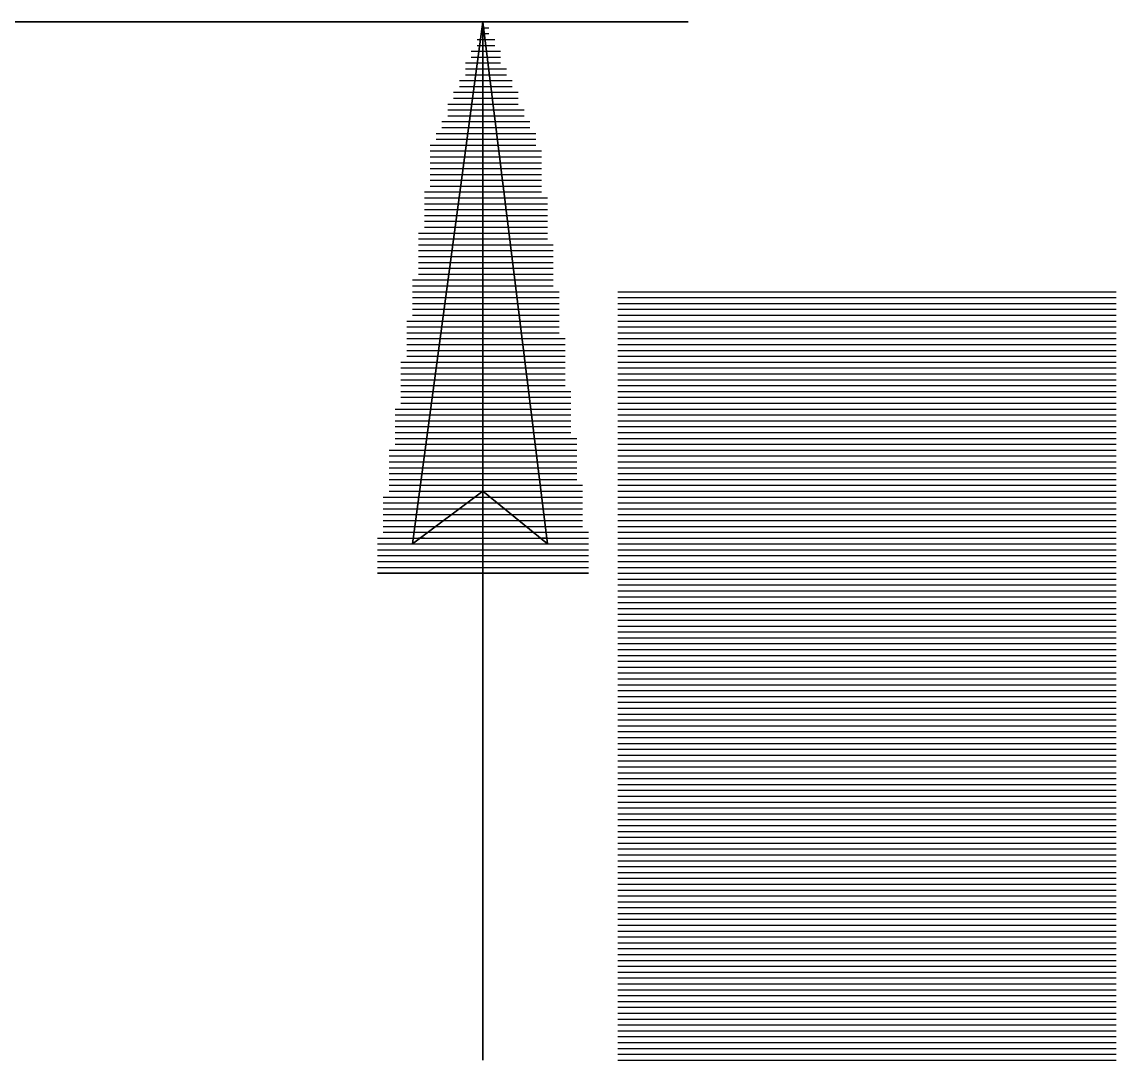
# Model space of a CAD drawing. Extents: x 1 to 210, y 1 to 298.
# Drawn here: x 169.7 to 185.5, y 217.51 to 232.49 of the extents above; entities that cross this region are included whole.
import ezdxf

# ---------------------------------------------------------------- set-up
doc = ezdxf.new("R2010")
doc.units = 0

msp = doc.modelspace()

# ---------------------------------------------------------------- linework, layer by layer
at = {"layer": 'P00145'}
msp.add_lwpolyline([(167.30133, 232.494659), (179.323992, 232.494659), (167.30133, 232.494659)], dxfattribs=at)
at = {"layer": 'P02281'}
msp.add_lwpolyline([(178.308001, 228.599995), (185.504655, 228.599995)], dxfattribs=at)
at = {"layer": 'P02282'}
msp.add_lwpolyline([(178.308001, 228.515326), (185.504655, 228.515326)], dxfattribs=at)
at = {"layer": 'P02283'}
msp.add_lwpolyline([(178.308001, 228.430663), (185.504655, 228.430663)], dxfattribs=at)
at = {"layer": 'P02284'}
msp.add_lwpolyline([(178.308001, 228.345994), (185.504655, 228.345994)], dxfattribs=at)
at = {"layer": 'P02285'}
msp.add_lwpolyline([(178.308001, 228.261326), (185.504655, 228.261326)], dxfattribs=at)
at = {"layer": 'P02286'}
msp.add_lwpolyline([(178.308001, 228.176662), (185.504655, 228.176662)], dxfattribs=at)
at = {"layer": 'P02287'}
msp.add_lwpolyline([(178.308001, 228.091994), (185.504655, 228.091994)], dxfattribs=at)
at = {"layer": 'P02288'}
msp.add_lwpolyline([(178.308001, 228.007325), (185.504655, 228.007325)], dxfattribs=at)
at = {"layer": 'P02289'}
msp.add_lwpolyline([(178.308001, 227.922662), (185.504655, 227.922662)], dxfattribs=at)
at = {"layer": 'P02290'}
msp.add_lwpolyline([(178.308001, 227.837993), (185.504655, 227.837993)], dxfattribs=at)
at = {"layer": 'P02291'}
msp.add_lwpolyline([(178.308001, 227.753325), (185.504655, 227.753325)], dxfattribs=at)
at = {"layer": 'P02292'}
msp.add_lwpolyline([(178.308001, 227.668661), (185.504655, 227.668661)], dxfattribs=at)
at = {"layer": 'P02293'}
msp.add_lwpolyline([(178.308001, 227.583993), (185.504655, 227.583993)], dxfattribs=at)
at = {"layer": 'P02294'}
msp.add_lwpolyline([(178.308001, 227.49933), (185.504655, 227.49933)], dxfattribs=at)
at = {"layer": 'P02295'}
msp.add_lwpolyline([(178.308001, 227.414661), (185.504655, 227.414661)], dxfattribs=at)
at = {"layer": 'P02296'}
msp.add_lwpolyline([(178.308001, 227.329992), (185.504655, 227.329992)], dxfattribs=at)
at = {"layer": 'P02297'}
msp.add_lwpolyline([(178.308001, 227.245329), (185.504655, 227.245329)], dxfattribs=at)
at = {"layer": 'P02298'}
msp.add_lwpolyline([(178.308001, 227.160661), (185.504655, 227.160661)], dxfattribs=at)
at = {"layer": 'P02299'}
msp.add_lwpolyline([(178.308001, 227.075992), (185.504655, 227.075992)], dxfattribs=at)
at = {"layer": 'P02300'}
msp.add_lwpolyline([(178.308001, 226.991329), (185.504655, 226.991329)], dxfattribs=at)
at = {"layer": 'P02301'}
msp.add_lwpolyline([(178.308001, 226.90666), (185.504655, 226.90666)], dxfattribs=at)
at = {"layer": 'P02302'}
msp.add_lwpolyline([(178.308001, 226.821992), (185.504655, 226.821992)], dxfattribs=at)
at = {"layer": 'P02303'}
msp.add_lwpolyline([(178.308001, 226.737328), (185.504655, 226.737328)], dxfattribs=at)
at = {"layer": 'P02304'}
msp.add_lwpolyline([(178.308001, 226.65266), (185.504655, 226.65266)], dxfattribs=at)
at = {"layer": 'P02305'}
msp.add_lwpolyline([(178.308001, 226.567991), (185.504655, 226.567991)], dxfattribs=at)
at = {"layer": 'P02306'}
msp.add_lwpolyline([(178.308001, 226.483328), (185.504655, 226.483328)], dxfattribs=at)
at = {"layer": 'P02307'}
msp.add_lwpolyline([(178.308001, 226.398659), (185.504655, 226.398659)], dxfattribs=at)
at = {"layer": 'P02308'}
msp.add_lwpolyline([(178.308001, 226.313996), (185.504655, 226.313996)], dxfattribs=at)
at = {"layer": 'P02309'}
msp.add_lwpolyline([(178.308001, 226.229328), (185.504655, 226.229328)], dxfattribs=at)
at = {"layer": 'P02310'}
msp.add_lwpolyline([(178.308001, 226.144659), (185.504655, 226.144659)], dxfattribs=at)
at = {"layer": 'P02311'}
msp.add_lwpolyline([(178.308001, 226.059996), (185.504655, 226.059996)], dxfattribs=at)
at = {"layer": 'P02312'}
msp.add_lwpolyline([(178.308001, 225.975327), (185.504655, 225.975327)], dxfattribs=at)
at = {"layer": 'P02313'}
msp.add_lwpolyline([(178.308001, 225.890658), (185.504655, 225.890658)], dxfattribs=at)
at = {"layer": 'P02314'}
msp.add_lwpolyline([(178.308001, 225.805995), (185.504655, 225.805995)], dxfattribs=at)
at = {"layer": 'P02315'}
msp.add_lwpolyline([(178.308001, 225.721327), (185.504655, 225.721327)], dxfattribs=at)
at = {"layer": 'P02316'}
msp.add_lwpolyline([(178.308001, 225.636658), (185.504655, 225.636658)], dxfattribs=at)
at = {"layer": 'P02317'}
msp.add_lwpolyline([(178.308001, 225.551995), (185.504655, 225.551995)], dxfattribs=at)
at = {"layer": 'P02318'}
msp.add_lwpolyline([(178.308001, 225.467326), (185.504655, 225.467326)], dxfattribs=at)
at = {"layer": 'P02319'}
msp.add_lwpolyline([(178.308001, 225.382663), (185.504655, 225.382663)], dxfattribs=at)
at = {"layer": 'P02320'}
msp.add_lwpolyline([(178.308001, 225.297994), (185.504655, 225.297994)], dxfattribs=at)
at = {"layer": 'P02321'}
msp.add_lwpolyline([(178.308001, 225.213326), (185.504655, 225.213326)], dxfattribs=at)
at = {"layer": 'P02322'}
msp.add_lwpolyline([(178.308001, 225.128663), (185.504655, 225.128663)], dxfattribs=at)
at = {"layer": 'P02323'}
msp.add_lwpolyline([(178.308001, 225.043994), (185.504655, 225.043994)], dxfattribs=at)
at = {"layer": 'P02324'}
msp.add_lwpolyline([(178.308001, 224.959325), (185.504655, 224.959325)], dxfattribs=at)
at = {"layer": 'P02325'}
msp.add_lwpolyline([(178.308001, 224.874662), (185.504655, 224.874662)], dxfattribs=at)
at = {"layer": 'P02326'}
msp.add_lwpolyline([(178.308001, 224.789994), (185.504655, 224.789994)], dxfattribs=at)
at = {"layer": 'P02327'}
msp.add_lwpolyline([(178.308001, 224.705325), (185.504655, 224.705325)], dxfattribs=at)
at = {"layer": 'P02328'}
msp.add_lwpolyline([(178.308001, 224.620662), (185.504655, 224.620662)], dxfattribs=at)
at = {"layer": 'P02329'}
msp.add_lwpolyline([(178.308001, 224.535993), (185.504655, 224.535993)], dxfattribs=at)
at = {"layer": 'P02330'}
msp.add_lwpolyline([(178.308001, 224.45133), (185.504655, 224.45133)], dxfattribs=at)
at = {"layer": 'P02331'}
msp.add_lwpolyline([(178.308001, 224.366661), (185.504655, 224.366661)], dxfattribs=at)
at = {"layer": 'P02332'}
msp.add_lwpolyline([(178.308001, 224.281993), (185.504655, 224.281993)], dxfattribs=at)
at = {"layer": 'P02333'}
msp.add_lwpolyline([(178.308001, 224.197329), (185.504655, 224.197329)], dxfattribs=at)
at = {"layer": 'P02334'}
msp.add_lwpolyline([(178.308001, 224.112661), (185.504655, 224.112661)], dxfattribs=at)
at = {"layer": 'P02335'}
msp.add_lwpolyline([(178.308001, 224.027992), (185.504655, 224.027992)], dxfattribs=at)
at = {"layer": 'P02336'}
msp.add_lwpolyline([(178.308001, 223.943329), (185.504655, 223.943329)], dxfattribs=at)
at = {"layer": 'P02337'}
msp.add_lwpolyline([(178.308001, 223.85866), (185.504655, 223.85866)], dxfattribs=at)
at = {"layer": 'P02338'}
msp.add_lwpolyline([(178.308001, 223.773992), (185.504655, 223.773992)], dxfattribs=at)
at = {"layer": 'P02339'}
msp.add_lwpolyline([(178.308001, 223.689329), (185.504655, 223.689329)], dxfattribs=at)
at = {"layer": 'P02340'}
msp.add_lwpolyline([(178.308001, 223.60466), (185.504655, 223.60466)], dxfattribs=at)
at = {"layer": 'P02341'}
msp.add_lwpolyline([(178.308001, 223.519991), (185.504655, 223.519991)], dxfattribs=at)
at = {"layer": 'P02342'}
msp.add_lwpolyline([(178.308001, 223.435328), (185.504655, 223.435328)], dxfattribs=at)
at = {"layer": 'P02343'}
msp.add_lwpolyline([(178.308001, 223.35066), (185.504655, 223.35066)], dxfattribs=at)
at = {"layer": 'P02344'}
msp.add_lwpolyline([(178.308001, 223.265996), (185.504655, 223.265996)], dxfattribs=at)
at = {"layer": 'P02345'}
msp.add_lwpolyline([(178.308001, 223.181328), (185.504655, 223.181328)], dxfattribs=at)
at = {"layer": 'P02346'}
msp.add_lwpolyline([(178.308001, 223.096659), (185.504655, 223.096659)], dxfattribs=at)
at = {"layer": 'P02347'}
msp.add_lwpolyline([(178.308001, 223.011996), (185.504655, 223.011996)], dxfattribs=at)
at = {"layer": 'P02348'}
msp.add_lwpolyline([(178.308001, 222.927327), (185.504655, 222.927327)], dxfattribs=at)
at = {"layer": 'P02349'}
msp.add_lwpolyline([(178.308001, 222.842659), (185.504655, 222.842659)], dxfattribs=at)
at = {"layer": 'P02350'}
msp.add_lwpolyline([(178.308001, 222.757995), (185.504655, 222.757995)], dxfattribs=at)
at = {"layer": 'P02351'}
msp.add_lwpolyline([(178.308001, 222.673327), (185.504655, 222.673327)], dxfattribs=at)
at = {"layer": 'P02352'}
msp.add_lwpolyline([(178.308001, 222.588658), (185.504655, 222.588658)], dxfattribs=at)
at = {"layer": 'P02353'}
msp.add_lwpolyline([(178.308001, 222.503995), (185.504655, 222.503995)], dxfattribs=at)
at = {"layer": 'P02354'}
msp.add_lwpolyline([(178.308001, 222.419326), (185.504655, 222.419326)], dxfattribs=at)
at = {"layer": 'P02355'}
msp.add_lwpolyline([(178.308001, 222.334663), (185.504655, 222.334663)], dxfattribs=at)
at = {"layer": 'P02356'}
msp.add_lwpolyline([(178.308001, 222.249995), (185.504655, 222.249995)], dxfattribs=at)
at = {"layer": 'P02357'}
msp.add_lwpolyline([(178.308001, 222.165326), (185.504655, 222.165326)], dxfattribs=at)
at = {"layer": 'P02358'}
msp.add_lwpolyline([(178.308001, 222.080663), (185.504655, 222.080663)], dxfattribs=at)
at = {"layer": 'P02359'}
msp.add_lwpolyline([(178.308001, 221.995994), (185.504655, 221.995994)], dxfattribs=at)
at = {"layer": 'P02360'}
msp.add_lwpolyline([(178.308001, 221.911326), (185.504655, 221.911326)], dxfattribs=at)
at = {"layer": 'P02361'}
msp.add_lwpolyline([(178.308001, 221.826662), (185.504655, 221.826662)], dxfattribs=at)
at = {"layer": 'P02362'}
msp.add_lwpolyline([(178.308001, 221.741994), (185.504655, 221.741994)], dxfattribs=at)
at = {"layer": 'P02363'}
msp.add_lwpolyline([(178.308001, 221.657325), (185.504655, 221.657325)], dxfattribs=at)
at = {"layer": 'P02364'}
msp.add_lwpolyline([(178.308001, 221.572662), (185.504655, 221.572662)], dxfattribs=at)
at = {"layer": 'P02365'}
msp.add_lwpolyline([(178.308001, 221.487993), (185.504655, 221.487993)], dxfattribs=at)
at = {"layer": 'P02366'}
msp.add_lwpolyline([(178.308001, 221.403325), (185.504655, 221.403325)], dxfattribs=at)
at = {"layer": 'P02367'}
msp.add_lwpolyline([(178.308001, 221.318661), (185.504655, 221.318661)], dxfattribs=at)
at = {"layer": 'P02368'}
msp.add_lwpolyline([(178.308001, 221.233993), (185.504655, 221.233993)], dxfattribs=at)
at = {"layer": 'P02369'}
msp.add_lwpolyline([(178.308001, 221.14933), (185.504655, 221.14933)], dxfattribs=at)
at = {"layer": 'P02370'}
msp.add_lwpolyline([(178.308001, 221.064661), (185.504655, 221.064661)], dxfattribs=at)
at = {"layer": 'P02371'}
msp.add_lwpolyline([(178.308001, 220.979992), (185.504655, 220.979992)], dxfattribs=at)
at = {"layer": 'P02372'}
msp.add_lwpolyline([(178.308001, 220.895329), (185.504655, 220.895329)], dxfattribs=at)
at = {"layer": 'P02373'}
msp.add_lwpolyline([(178.308001, 220.810661), (185.504655, 220.810661)], dxfattribs=at)
at = {"layer": 'P02374'}
msp.add_lwpolyline([(178.308001, 220.725992), (185.504655, 220.725992)], dxfattribs=at)
at = {"layer": 'P02375'}
msp.add_lwpolyline([(178.308001, 220.641329), (185.504655, 220.641329)], dxfattribs=at)
at = {"layer": 'P02376'}
msp.add_lwpolyline([(178.308001, 220.55666), (185.504655, 220.55666)], dxfattribs=at)
at = {"layer": 'P02377'}
msp.add_lwpolyline([(178.308001, 220.471992), (185.504655, 220.471992)], dxfattribs=at)
at = {"layer": 'P02378'}
msp.add_lwpolyline([(178.308001, 220.387328), (185.504655, 220.387328)], dxfattribs=at)
at = {"layer": 'P02379'}
msp.add_lwpolyline([(178.308001, 220.30266), (185.504655, 220.30266)], dxfattribs=at)
at = {"layer": 'P02380'}
msp.add_lwpolyline([(178.308001, 220.217997), (185.504655, 220.217997)], dxfattribs=at)
at = {"layer": 'P02381'}
msp.add_lwpolyline([(178.308001, 220.133328), (185.504655, 220.133328)], dxfattribs=at)
at = {"layer": 'P02382'}
msp.add_lwpolyline([(178.308001, 220.048659), (185.504655, 220.048659)], dxfattribs=at)
at = {"layer": 'P02383'}
msp.add_lwpolyline([(178.308001, 219.963996), (185.504655, 219.963996)], dxfattribs=at)
at = {"layer": 'P02384'}
msp.add_lwpolyline([(178.308001, 219.879328), (185.504655, 219.879328)], dxfattribs=at)
at = {"layer": 'P02385'}
msp.add_lwpolyline([(178.308001, 219.794659), (185.504655, 219.794659)], dxfattribs=at)
at = {"layer": 'P02386'}
msp.add_lwpolyline([(178.308001, 219.709996), (185.504655, 219.709996)], dxfattribs=at)
at = {"layer": 'P02387'}
msp.add_lwpolyline([(178.308001, 219.625327), (185.504655, 219.625327)], dxfattribs=at)
at = {"layer": 'P02388'}
msp.add_lwpolyline([(178.308001, 219.540658), (185.504655, 219.540658)], dxfattribs=at)
at = {"layer": 'P02389'}
msp.add_lwpolyline([(178.308001, 219.455995), (185.504655, 219.455995)], dxfattribs=at)
at = {"layer": 'P02390'}
msp.add_lwpolyline([(178.308001, 219.371327), (185.504655, 219.371327)], dxfattribs=at)
at = {"layer": 'P02391'}
msp.add_lwpolyline([(178.308001, 219.286658), (185.504655, 219.286658)], dxfattribs=at)
at = {"layer": 'P02392'}
msp.add_lwpolyline([(178.308001, 219.201995), (185.504655, 219.201995)], dxfattribs=at)
at = {"layer": 'P02393'}
msp.add_lwpolyline([(178.308001, 219.117326), (185.504655, 219.117326)], dxfattribs=at)
at = {"layer": 'P02394'}
msp.add_lwpolyline([(178.308001, 219.032663), (185.504655, 219.032663)], dxfattribs=at)
at = {"layer": 'P02395'}
msp.add_lwpolyline([(178.308001, 218.947994), (185.504655, 218.947994)], dxfattribs=at)
at = {"layer": 'P02396'}
msp.add_lwpolyline([(178.308001, 218.863326), (185.504655, 218.863326)], dxfattribs=at)
at = {"layer": 'P02397'}
msp.add_lwpolyline([(178.308001, 218.778663), (185.504655, 218.778663)], dxfattribs=at)
at = {"layer": 'P02398'}
msp.add_lwpolyline([(178.308001, 218.693994), (185.504655, 218.693994)], dxfattribs=at)
at = {"layer": 'P02399'}
msp.add_lwpolyline([(178.308001, 218.609325), (185.504655, 218.609325)], dxfattribs=at)
at = {"layer": 'P02400'}
msp.add_lwpolyline([(178.308001, 218.524662), (185.504655, 218.524662)], dxfattribs=at)
at = {"layer": 'P02401'}
msp.add_lwpolyline([(178.308001, 218.439994), (185.504655, 218.439994)], dxfattribs=at)
at = {"layer": 'P02402'}
msp.add_lwpolyline([(178.308001, 218.355325), (185.504655, 218.355325)], dxfattribs=at)
at = {"layer": 'P02403'}
msp.add_lwpolyline([(178.308001, 218.270662), (185.504655, 218.270662)], dxfattribs=at)
at = {"layer": 'P02404'}
msp.add_lwpolyline([(178.308001, 218.185993), (185.504655, 218.185993)], dxfattribs=at)
at = {"layer": 'P02405'}
msp.add_lwpolyline([(178.308001, 218.10133), (185.504655, 218.10133)], dxfattribs=at)
at = {"layer": 'P02406'}
msp.add_lwpolyline([(178.308001, 218.016661), (185.504655, 218.016661)], dxfattribs=at)
at = {"layer": 'P02407'}
msp.add_lwpolyline([(178.308001, 217.931993), (185.504655, 217.931993)], dxfattribs=at)
at = {"layer": 'P02408'}
msp.add_lwpolyline([(178.308001, 217.847329), (185.504655, 217.847329)], dxfattribs=at)
at = {"layer": 'P02409'}
msp.add_lwpolyline([(178.308001, 217.762661), (185.504655, 217.762661)], dxfattribs=at)
at = {"layer": 'P02410'}
msp.add_lwpolyline([(178.308001, 217.677992), (185.504655, 217.677992)], dxfattribs=at)
at = {"layer": 'P02411'}
msp.add_lwpolyline([(178.308001, 217.593329), (185.504655, 217.593329)], dxfattribs=at)
at = {"layer": 'P02412'}
msp.add_lwpolyline([(178.308001, 217.50866), (185.504655, 217.50866)], dxfattribs=at)
at = {"layer": 'P02723'}
msp.add_lwpolyline([(176.360661, 232.409996), (176.445335, 232.409996)], dxfattribs=at)
at = {"layer": 'P02724'}
msp.add_lwpolyline([(176.360661, 232.325327), (176.445335, 232.325327)], dxfattribs=at)
at = {"layer": 'P02725'}
msp.add_lwpolyline([(176.275997, 232.240658), (176.529998, 232.240658)], dxfattribs=at)
at = {"layer": 'P02726'}
msp.add_lwpolyline([(176.275997, 232.155995), (176.529998, 232.155995)], dxfattribs=at)
at = {"layer": 'P02727'}
msp.add_lwpolyline([(176.191334, 232.071327), (176.614661, 232.071327)], dxfattribs=at)
at = {"layer": 'P02728'}
msp.add_lwpolyline([(176.191334, 231.986658), (176.614661, 231.986658)], dxfattribs=at)
at = {"layer": 'P02729'}
msp.add_lwpolyline([(176.10666, 231.901995), (176.614661, 231.901995)], dxfattribs=at)
at = {"layer": 'P02730'}
msp.add_lwpolyline([(176.10666, 231.817326), (176.699324, 231.817326)], dxfattribs=at)
at = {"layer": 'P02731'}
msp.add_lwpolyline([(176.10666, 231.732663), (176.699324, 231.732663)], dxfattribs=at)
at = {"layer": 'P02732'}
msp.add_lwpolyline([(176.021997, 231.647994), (176.783998, 231.647994)], dxfattribs=at)
at = {"layer": 'P02733'}
msp.add_lwpolyline([(176.021997, 231.563326), (176.783998, 231.563326)], dxfattribs=at)
at = {"layer": 'P02734'}
msp.add_lwpolyline([(175.937334, 231.478663), (176.868661, 231.478663)], dxfattribs=at)
at = {"layer": 'P02735'}
msp.add_lwpolyline([(175.937334, 231.393994), (176.868661, 231.393994)], dxfattribs=at)
at = {"layer": 'P02736'}
msp.add_lwpolyline([(175.85266, 231.309325), (176.868661, 231.309325)], dxfattribs=at)
at = {"layer": 'P02737'}
msp.add_lwpolyline([(175.85266, 231.224662), (176.953325, 231.224662)], dxfattribs=at)
at = {"layer": 'P02738'}
msp.add_lwpolyline([(175.85266, 231.139994), (176.953325, 231.139994)], dxfattribs=at)
at = {"layer": 'P02739'}
msp.add_lwpolyline([(175.767997, 231.055325), (177.037999, 231.055325)], dxfattribs=at)
at = {"layer": 'P02740'}
msp.add_lwpolyline([(175.767997, 230.970662), (177.037999, 230.970662)], dxfattribs=at)
at = {"layer": 'P02741'}
msp.add_lwpolyline([(175.683333, 230.885993), (177.122662, 230.885993)], dxfattribs=at)
at = {"layer": 'P02742'}
msp.add_lwpolyline([(175.683333, 230.801325), (177.122662, 230.801325)], dxfattribs=at)
at = {"layer": 'P02743'}
msp.add_lwpolyline([(175.598659, 230.716661), (177.122662, 230.716661)], dxfattribs=at)
at = {"layer": 'P02744'}
msp.add_lwpolyline([(175.598659, 230.631993), (177.207325, 230.631993)], dxfattribs=at)
at = {"layer": 'P02745'}
msp.add_lwpolyline([(175.598659, 230.547329), (177.207325, 230.547329)], dxfattribs=at)
at = {"layer": 'P02746'}
msp.add_lwpolyline([(175.598659, 230.462661), (177.207325, 230.462661)], dxfattribs=at)
at = {"layer": 'P02747'}
msp.add_lwpolyline([(175.598659, 230.377992), (177.207325, 230.377992)], dxfattribs=at)
at = {"layer": 'P02748'}
msp.add_lwpolyline([(175.598659, 230.293329), (177.207325, 230.293329)], dxfattribs=at)
at = {"layer": 'P02749'}
msp.add_lwpolyline([(175.598659, 230.20866), (177.207325, 230.20866)], dxfattribs=at)
at = {"layer": 'P02750'}
msp.add_lwpolyline([(175.598659, 230.123992), (177.207325, 230.123992)], dxfattribs=at)
at = {"layer": 'P02751'}
msp.add_lwpolyline([(175.513996, 230.039329), (177.207325, 230.039329)], dxfattribs=at)
at = {"layer": 'P02752'}
msp.add_lwpolyline([(175.513996, 229.95466), (177.291999, 229.95466)], dxfattribs=at)
at = {"layer": 'P02753'}
msp.add_lwpolyline([(175.513996, 229.869991), (177.291999, 229.869991)], dxfattribs=at)
at = {"layer": 'P02754'}
msp.add_lwpolyline([(175.513996, 229.785328), (177.291999, 229.785328)], dxfattribs=at)
at = {"layer": 'P02755'}
msp.add_lwpolyline([(175.513996, 229.70066), (177.291999, 229.70066)], dxfattribs=at)
at = {"layer": 'P02756'}
msp.add_lwpolyline([(175.513996, 229.615996), (177.291999, 229.615996)], dxfattribs=at)
at = {"layer": 'P02757'}
msp.add_lwpolyline([(175.513996, 229.531328), (177.291999, 229.531328)], dxfattribs=at)
at = {"layer": 'P02758'}
msp.add_lwpolyline([(175.429333, 229.446659), (177.291999, 229.446659)], dxfattribs=at)
at = {"layer": 'P02759'}
msp.add_lwpolyline([(175.429333, 229.361996), (177.291999, 229.361996)], dxfattribs=at)
at = {"layer": 'P02760'}
msp.add_lwpolyline([(175.429333, 229.277327), (177.376662, 229.277327)], dxfattribs=at)
at = {"layer": 'P02761'}
msp.add_lwpolyline([(175.429333, 229.192659), (177.376662, 229.192659)], dxfattribs=at)
at = {"layer": 'P02762'}
msp.add_lwpolyline([(175.429333, 229.107995), (177.376662, 229.107995)], dxfattribs=at)
at = {"layer": 'P02763'}
msp.add_lwpolyline([(175.429333, 229.023327), (177.376662, 229.023327)], dxfattribs=at)
at = {"layer": 'P02764'}
msp.add_lwpolyline([(175.429333, 228.938658), (177.376662, 228.938658)], dxfattribs=at)
at = {"layer": 'P02765'}
msp.add_lwpolyline([(175.429333, 228.853995), (177.376662, 228.853995)], dxfattribs=at)
at = {"layer": 'P02766'}
msp.add_lwpolyline([(175.344659, 228.769326), (177.376662, 228.769326)], dxfattribs=at)
at = {"layer": 'P02767'}
msp.add_lwpolyline([(175.344659, 228.684658), (177.376662, 228.684658)], dxfattribs=at)
at = {"layer": 'P02768'}
msp.add_lwpolyline([(175.344659, 228.599995), (177.461326, 228.599995)], dxfattribs=at)
at = {"layer": 'P02769'}
msp.add_lwpolyline([(175.344659, 228.515326), (177.461326, 228.515326)], dxfattribs=at)
at = {"layer": 'P02770'}
msp.add_lwpolyline([(175.344659, 228.430663), (177.461326, 228.430663)], dxfattribs=at)
at = {"layer": 'P02771'}
msp.add_lwpolyline([(175.344659, 228.345994), (177.461326, 228.345994)], dxfattribs=at)
at = {"layer": 'P02772'}
msp.add_lwpolyline([(175.344659, 228.261326), (177.461326, 228.261326)], dxfattribs=at)
at = {"layer": 'P02773'}
msp.add_lwpolyline([(175.259996, 228.176662), (177.461326, 228.176662)], dxfattribs=at)
at = {"layer": 'P02774'}
msp.add_lwpolyline([(175.259996, 228.091994), (177.461326, 228.091994)], dxfattribs=at)
at = {"layer": 'P02775'}
msp.add_lwpolyline([(175.259996, 228.007325), (177.461326, 228.007325)], dxfattribs=at)
at = {"layer": 'P02776'}
msp.add_lwpolyline([(175.259996, 227.922662), (177.546, 227.922662)], dxfattribs=at)
at = {"layer": 'P02777'}
msp.add_lwpolyline([(175.259996, 227.837993), (177.546, 227.837993)], dxfattribs=at)
at = {"layer": 'P02778'}
msp.add_lwpolyline([(175.259996, 227.753325), (177.546, 227.753325)], dxfattribs=at)
at = {"layer": 'P02779'}
msp.add_lwpolyline([(175.259996, 227.668661), (177.546, 227.668661)], dxfattribs=at)
at = {"layer": 'P02780'}
msp.add_lwpolyline([(175.175332, 227.583993), (177.546, 227.583993)], dxfattribs=at)
at = {"layer": 'P02781'}
msp.add_lwpolyline([(175.175332, 227.49933), (177.546, 227.49933)], dxfattribs=at)
at = {"layer": 'P02782'}
msp.add_lwpolyline([(175.175332, 227.414661), (177.546, 227.414661)], dxfattribs=at)
at = {"layer": 'P02783'}
msp.add_lwpolyline([(175.175332, 227.329992), (177.546, 227.329992)], dxfattribs=at)
at = {"layer": 'P02784'}
msp.add_lwpolyline([(175.175332, 227.245329), (177.546, 227.245329)], dxfattribs=at)
at = {"layer": 'P02785'}
msp.add_lwpolyline([(175.175332, 227.160661), (177.630663, 227.160661)], dxfattribs=at)
at = {"layer": 'P02786'}
msp.add_lwpolyline([(175.175332, 227.075992), (177.630663, 227.075992)], dxfattribs=at)
at = {"layer": 'P02787'}
msp.add_lwpolyline([(175.175332, 226.991329), (177.630663, 226.991329)], dxfattribs=at)
at = {"layer": 'P02788'}
msp.add_lwpolyline([(175.090658, 226.90666), (177.630663, 226.90666)], dxfattribs=at)
at = {"layer": 'P02789'}
msp.add_lwpolyline([(175.090658, 226.821992), (177.630663, 226.821992)], dxfattribs=at)
at = {"layer": 'P02790'}
msp.add_lwpolyline([(175.090658, 226.737328), (177.630663, 226.737328)], dxfattribs=at)
at = {"layer": 'P02791'}
msp.add_lwpolyline([(175.090658, 226.65266), (177.630663, 226.65266)], dxfattribs=at)
at = {"layer": 'P02792'}
msp.add_lwpolyline([(175.090658, 226.567991), (177.630663, 226.567991)], dxfattribs=at)
at = {"layer": 'P02793'}
msp.add_lwpolyline([(175.090658, 226.483328), (177.715326, 226.483328)], dxfattribs=at)
at = {"layer": 'P02794'}
msp.add_lwpolyline([(175.090658, 226.398659), (177.715326, 226.398659)], dxfattribs=at)
at = {"layer": 'P02795'}
msp.add_lwpolyline([(175.005995, 226.313996), (177.715326, 226.313996)], dxfattribs=at)
at = {"layer": 'P02796'}
msp.add_lwpolyline([(175.005995, 226.229328), (177.715326, 226.229328)], dxfattribs=at)
at = {"layer": 'P02797'}
msp.add_lwpolyline([(175.005995, 226.144659), (177.715326, 226.144659)], dxfattribs=at)
at = {"layer": 'P02798'}
msp.add_lwpolyline([(175.005995, 226.059996), (177.715326, 226.059996)], dxfattribs=at)
at = {"layer": 'P02799'}
msp.add_lwpolyline([(175.005995, 225.975327), (177.715326, 225.975327)], dxfattribs=at)
at = {"layer": 'P02800'}
msp.add_lwpolyline([(175.005995, 225.890658), (177.715326, 225.890658)], dxfattribs=at)
at = {"layer": 'P02801'}
msp.add_lwpolyline([(175.005995, 225.805995), (177.8, 225.805995)], dxfattribs=at)
at = {"layer": 'P02802'}
msp.add_lwpolyline([(175.005995, 225.721327), (177.8, 225.721327)], dxfattribs=at)
at = {"layer": 'P02803'}
msp.add_lwpolyline([(174.921332, 225.636658), (177.8, 225.636658)], dxfattribs=at)
at = {"layer": 'P02804'}
msp.add_lwpolyline([(174.921332, 225.551995), (177.8, 225.551995)], dxfattribs=at)
at = {"layer": 'P02805'}
msp.add_lwpolyline([(174.921332, 225.467326), (177.8, 225.467326)], dxfattribs=at)
at = {"layer": 'P02806'}
msp.add_lwpolyline([(174.921332, 225.382663), (177.8, 225.382663)], dxfattribs=at)
at = {"layer": 'P02807'}
msp.add_lwpolyline([(174.921332, 225.297994), (177.8, 225.297994)], dxfattribs=at)
at = {"layer": 'P02808'}
msp.add_lwpolyline([(174.921332, 225.213326), (177.8, 225.213326)], dxfattribs=at)
at = {"layer": 'P02809'}
msp.add_lwpolyline([(174.921332, 225.128663), (177.884663, 225.128663)], dxfattribs=at)
at = {"layer": 'P02810'}
msp.add_lwpolyline([(174.836658, 225.043994), (177.884663, 225.043994)], dxfattribs=at)
at = {"layer": 'P02811'}
msp.add_lwpolyline([(174.836658, 224.959325), (177.884663, 224.959325)], dxfattribs=at)
at = {"layer": 'P02812'}
msp.add_lwpolyline([(174.836658, 224.874662), (177.884663, 224.874662)], dxfattribs=at)
at = {"layer": 'P02813'}
msp.add_lwpolyline([(174.836658, 224.789994), (177.884663, 224.789994)], dxfattribs=at)
at = {"layer": 'P02814'}
msp.add_lwpolyline([(174.836658, 224.705325), (177.884663, 224.705325)], dxfattribs=at)
at = {"layer": 'P02815'}
msp.add_lwpolyline([(174.836658, 224.620662), (177.884663, 224.620662)], dxfattribs=at)
at = {"layer": 'P02816'}
msp.add_lwpolyline([(174.836658, 224.535993), (177.884663, 224.535993), (174.836658, 224.535993)], dxfattribs=at)
at = {"layer": 'P02817'}
msp.add_lwpolyline([(176.360661, 232.494659), (177.291999, 224.959325), (176.360661, 232.494659)], dxfattribs=at)
at = {"layer": 'P02818'}
msp.add_lwpolyline([(177.291999, 224.959325), (176.360661, 225.721327), (177.291999, 224.959325)], dxfattribs=at)
at = {"layer": 'P02819'}
msp.add_lwpolyline([(176.360661, 225.721327), (175.344659, 224.959325), (176.360661, 225.721327)], dxfattribs=at)
at = {"layer": 'P02820'}
msp.add_lwpolyline([(175.344659, 224.959325), (176.360661, 232.494659), (175.344659, 224.959325)], dxfattribs=at)
at = {"layer": 'P02821'}
msp.add_lwpolyline([(176.360661, 232.409996), (176.445335, 232.409996)], dxfattribs=at)
at = {"layer": 'P02822'}
msp.add_lwpolyline([(176.360661, 232.325327), (176.445335, 232.325327)], dxfattribs=at)
at = {"layer": 'P02823'}
msp.add_lwpolyline([(176.360661, 232.240658), (176.445335, 232.240658)], dxfattribs=at)
at = {"layer": 'P02824'}
msp.add_lwpolyline([(176.360661, 232.155995), (176.445335, 232.155995)], dxfattribs=at)
at = {"layer": 'P02825'}
msp.add_lwpolyline([(176.360661, 232.071327), (176.445335, 232.071327)], dxfattribs=at)
at = {"layer": 'P02826'}
msp.add_lwpolyline([(176.360661, 231.986658), (176.445335, 231.986658)], dxfattribs=at)
at = {"layer": 'P02827'}
msp.add_lwpolyline([(176.360661, 231.901995), (176.445335, 231.901995)], dxfattribs=at)
at = {"layer": 'P02828'}
msp.add_lwpolyline([(176.360661, 231.817326), (176.445335, 231.817326)], dxfattribs=at)
at = {"layer": 'P02829'}
msp.add_lwpolyline([(176.360661, 231.732663), (176.529998, 231.732663)], dxfattribs=at)
at = {"layer": 'P02830'}
msp.add_lwpolyline([(176.360661, 231.647994), (176.529998, 231.647994)], dxfattribs=at)
at = {"layer": 'P02831'}
msp.add_lwpolyline([(176.360661, 231.563326), (176.529998, 231.563326)], dxfattribs=at)
at = {"layer": 'P02832'}
msp.add_lwpolyline([(176.360661, 231.478663), (176.529998, 231.478663)], dxfattribs=at)
at = {"layer": 'P02833'}
msp.add_lwpolyline([(176.360661, 231.393994), (176.529998, 231.393994)], dxfattribs=at)
at = {"layer": 'P02834'}
msp.add_lwpolyline([(176.360661, 231.309325), (176.529998, 231.309325)], dxfattribs=at)
at = {"layer": 'P02835'}
msp.add_lwpolyline([(176.360661, 231.224662), (176.529998, 231.224662)], dxfattribs=at)
at = {"layer": 'P02836'}
msp.add_lwpolyline([(176.360661, 231.139994), (176.529998, 231.139994)], dxfattribs=at)
at = {"layer": 'P02837'}
msp.add_lwpolyline([(176.360661, 231.055325), (176.614661, 231.055325)], dxfattribs=at)
at = {"layer": 'P02838'}
msp.add_lwpolyline([(176.360661, 230.970662), (176.614661, 230.970662)], dxfattribs=at)
at = {"layer": 'P02839'}
msp.add_lwpolyline([(176.360661, 230.885993), (176.614661, 230.885993)], dxfattribs=at)
at = {"layer": 'P02840'}
msp.add_lwpolyline([(176.360661, 230.801325), (176.614661, 230.801325)], dxfattribs=at)
at = {"layer": 'P02841'}
msp.add_lwpolyline([(176.360661, 230.716661), (176.614661, 230.716661)], dxfattribs=at)
at = {"layer": 'P02842'}
msp.add_lwpolyline([(176.360661, 230.631993), (176.614661, 230.631993)], dxfattribs=at)
at = {"layer": 'P02843'}
msp.add_lwpolyline([(176.360661, 230.547329), (176.614661, 230.547329)], dxfattribs=at)
at = {"layer": 'P02844'}
msp.add_lwpolyline([(176.360661, 230.462661), (176.614661, 230.462661)], dxfattribs=at)
at = {"layer": 'P02845'}
msp.add_lwpolyline([(176.360661, 230.377992), (176.699324, 230.377992)], dxfattribs=at)
at = {"layer": 'P02846'}
msp.add_lwpolyline([(176.360661, 230.293329), (176.699324, 230.293329)], dxfattribs=at)
at = {"layer": 'P02847'}
msp.add_lwpolyline([(176.360661, 230.20866), (176.699324, 230.20866)], dxfattribs=at)
at = {"layer": 'P02848'}
msp.add_lwpolyline([(176.360661, 230.123992), (176.699324, 230.123992)], dxfattribs=at)
at = {"layer": 'P02849'}
msp.add_lwpolyline([(176.360661, 230.039329), (176.699324, 230.039329)], dxfattribs=at)
at = {"layer": 'P02850'}
msp.add_lwpolyline([(176.360661, 229.95466), (176.699324, 229.95466)], dxfattribs=at)
at = {"layer": 'P02851'}
msp.add_lwpolyline([(176.360661, 229.869991), (176.699324, 229.869991)], dxfattribs=at)
at = {"layer": 'P02852'}
msp.add_lwpolyline([(176.360661, 229.785328), (176.699324, 229.785328)], dxfattribs=at)
at = {"layer": 'P02853'}
msp.add_lwpolyline([(176.360661, 229.70066), (176.783998, 229.70066)], dxfattribs=at)
at = {"layer": 'P02854'}
msp.add_lwpolyline([(176.360661, 229.615996), (176.783998, 229.615996)], dxfattribs=at)
at = {"layer": 'P02855'}
msp.add_lwpolyline([(176.360661, 229.531328), (176.783998, 229.531328)], dxfattribs=at)
at = {"layer": 'P02856'}
msp.add_lwpolyline([(176.360661, 229.446659), (176.783998, 229.446659)], dxfattribs=at)
at = {"layer": 'P02857'}
msp.add_lwpolyline([(176.360661, 229.361996), (176.783998, 229.361996)], dxfattribs=at)
at = {"layer": 'P02858'}
msp.add_lwpolyline([(176.360661, 229.277327), (176.783998, 229.277327)], dxfattribs=at)
at = {"layer": 'P02859'}
msp.add_lwpolyline([(176.360661, 229.192659), (176.783998, 229.192659)], dxfattribs=at)
at = {"layer": 'P02860'}
msp.add_lwpolyline([(176.360661, 229.107995), (176.783998, 229.107995)], dxfattribs=at)
at = {"layer": 'P02861'}
msp.add_lwpolyline([(176.360661, 229.023327), (176.868661, 229.023327)], dxfattribs=at)
at = {"layer": 'P02862'}
msp.add_lwpolyline([(176.360661, 228.938658), (176.868661, 228.938658)], dxfattribs=at)
at = {"layer": 'P02863'}
msp.add_lwpolyline([(176.360661, 228.853995), (176.868661, 228.853995)], dxfattribs=at)
at = {"layer": 'P02864'}
msp.add_lwpolyline([(176.360661, 228.769326), (176.868661, 228.769326)], dxfattribs=at)
at = {"layer": 'P02865'}
msp.add_lwpolyline([(176.360661, 228.684658), (176.868661, 228.684658)], dxfattribs=at)
at = {"layer": 'P02866'}
msp.add_lwpolyline([(176.360661, 228.599995), (176.868661, 228.599995)], dxfattribs=at)
at = {"layer": 'P02867'}
msp.add_lwpolyline([(176.360661, 228.515326), (176.868661, 228.515326)], dxfattribs=at)
at = {"layer": 'P02868'}
msp.add_lwpolyline([(176.360661, 228.430663), (176.868661, 228.430663)], dxfattribs=at)
at = {"layer": 'P02869'}
msp.add_lwpolyline([(176.360661, 228.345994), (176.953325, 228.345994)], dxfattribs=at)
at = {"layer": 'P02870'}
msp.add_lwpolyline([(176.360661, 228.261326), (176.953325, 228.261326)], dxfattribs=at)
at = {"layer": 'P02871'}
msp.add_lwpolyline([(176.360661, 228.176662), (176.953325, 228.176662)], dxfattribs=at)
at = {"layer": 'P02872'}
msp.add_lwpolyline([(176.360661, 228.091994), (176.953325, 228.091994)], dxfattribs=at)
at = {"layer": 'P02873'}
msp.add_lwpolyline([(176.360661, 228.007325), (176.953325, 228.007325)], dxfattribs=at)
at = {"layer": 'P02874'}
msp.add_lwpolyline([(176.360661, 227.922662), (176.953325, 227.922662)], dxfattribs=at)
at = {"layer": 'P02875'}
msp.add_lwpolyline([(176.360661, 227.837993), (176.953325, 227.837993)], dxfattribs=at)
at = {"layer": 'P02876'}
msp.add_lwpolyline([(176.360661, 227.753325), (176.953325, 227.753325)], dxfattribs=at)
at = {"layer": 'P02877'}
msp.add_lwpolyline([(176.360661, 227.668661), (177.037999, 227.668661)], dxfattribs=at)
at = {"layer": 'P02878'}
msp.add_lwpolyline([(176.360661, 227.583993), (177.037999, 227.583993)], dxfattribs=at)
at = {"layer": 'P02879'}
msp.add_lwpolyline([(176.360661, 227.49933), (177.037999, 227.49933)], dxfattribs=at)
at = {"layer": 'P02880'}
msp.add_lwpolyline([(176.360661, 227.414661), (177.037999, 227.414661)], dxfattribs=at)
at = {"layer": 'P02881'}
msp.add_lwpolyline([(176.360661, 227.329992), (177.037999, 227.329992)], dxfattribs=at)
at = {"layer": 'P02882'}
msp.add_lwpolyline([(176.360661, 227.245329), (177.037999, 227.245329)], dxfattribs=at)
at = {"layer": 'P02883'}
msp.add_lwpolyline([(176.360661, 227.160661), (177.037999, 227.160661)], dxfattribs=at)
at = {"layer": 'P02884'}
msp.add_lwpolyline([(176.360661, 227.075992), (177.037999, 227.075992)], dxfattribs=at)
at = {"layer": 'P02885'}
msp.add_lwpolyline([(176.360661, 226.991329), (177.122662, 226.991329)], dxfattribs=at)
at = {"layer": 'P02886'}
msp.add_lwpolyline([(176.360661, 226.90666), (177.122662, 226.90666)], dxfattribs=at)
at = {"layer": 'P02887'}
msp.add_lwpolyline([(176.360661, 226.821992), (177.122662, 226.821992)], dxfattribs=at)
at = {"layer": 'P02888'}
msp.add_lwpolyline([(176.360661, 226.737328), (177.122662, 226.737328)], dxfattribs=at)
at = {"layer": 'P02889'}
msp.add_lwpolyline([(176.360661, 226.65266), (177.122662, 226.65266)], dxfattribs=at)
at = {"layer": 'P02890'}
msp.add_lwpolyline([(176.360661, 226.567991), (177.122662, 226.567991)], dxfattribs=at)
at = {"layer": 'P02891'}
msp.add_lwpolyline([(176.360661, 226.483328), (177.122662, 226.483328)], dxfattribs=at)
at = {"layer": 'P02892'}
msp.add_lwpolyline([(176.360661, 226.398659), (177.122662, 226.398659)], dxfattribs=at)
at = {"layer": 'P02893'}
msp.add_lwpolyline([(176.360661, 226.313996), (177.207325, 226.313996)], dxfattribs=at)
at = {"layer": 'P02894'}
msp.add_lwpolyline([(176.360661, 226.229328), (177.207325, 226.229328)], dxfattribs=at)
at = {"layer": 'P02895'}
msp.add_lwpolyline([(176.360661, 226.144659), (177.207325, 226.144659)], dxfattribs=at)
at = {"layer": 'P02896'}
msp.add_lwpolyline([(176.360661, 226.059996), (177.207325, 226.059996)], dxfattribs=at)
at = {"layer": 'P02897'}
msp.add_lwpolyline([(176.360661, 225.975327), (177.207325, 225.975327)], dxfattribs=at)
at = {"layer": 'P02898'}
msp.add_lwpolyline([(176.360661, 225.890658), (177.207325, 225.890658)], dxfattribs=at)
at = {"layer": 'P02899'}
msp.add_lwpolyline([(176.360661, 225.805995), (177.207325, 225.805995)], dxfattribs=at)
at = {"layer": 'P02900'}
msp.add_lwpolyline([(176.360661, 225.721327), (177.207325, 225.721327)], dxfattribs=at)
at = {"layer": 'P02901'}
msp.add_lwpolyline([(176.529998, 225.636658), (177.291999, 225.636658)], dxfattribs=at)
at = {"layer": 'P02902'}
msp.add_lwpolyline([(176.614661, 225.551995), (177.291999, 225.551995)], dxfattribs=at)
at = {"layer": 'P02903'}
msp.add_lwpolyline([(176.699324, 225.467326), (177.291999, 225.467326)], dxfattribs=at)
at = {"layer": 'P02904'}
msp.add_lwpolyline([(176.783998, 225.382663), (177.291999, 225.382663)], dxfattribs=at)
at = {"layer": 'P02905'}
msp.add_lwpolyline([(176.953325, 225.297994), (177.291999, 225.297994)], dxfattribs=at)
at = {"layer": 'P02906'}
msp.add_lwpolyline([(177.037999, 225.213326), (177.291999, 225.213326)], dxfattribs=at)
at = {"layer": 'P02907'}
msp.add_lwpolyline([(177.122662, 225.128663), (177.291999, 225.128663)], dxfattribs=at)
at = {"layer": 'P02908'}
msp.add_lwpolyline([(177.207325, 225.043994), (177.291999, 225.043994), (177.207325, 225.043994)], dxfattribs=at)
at = {"layer": 'P02909'}
msp.add_lwpolyline([(176.275997, 231.817326), (176.360661, 231.817326)], dxfattribs=at)
at = {"layer": 'P02910'}
msp.add_lwpolyline([(176.275997, 231.732663), (176.360661, 231.732663)], dxfattribs=at)
at = {"layer": 'P02911'}
msp.add_lwpolyline([(176.275997, 231.647994), (176.360661, 231.647994)], dxfattribs=at)
at = {"layer": 'P02912'}
msp.add_lwpolyline([(176.275997, 231.563326), (176.360661, 231.563326)], dxfattribs=at)
at = {"layer": 'P02913'}
msp.add_lwpolyline([(176.275997, 231.478663), (176.360661, 231.478663)], dxfattribs=at)
at = {"layer": 'P02914'}
msp.add_lwpolyline([(176.275997, 231.393994), (176.360661, 231.393994)], dxfattribs=at)
at = {"layer": 'P02915'}
msp.add_lwpolyline([(176.275997, 231.309325), (176.360661, 231.309325)], dxfattribs=at)
at = {"layer": 'P02916'}
msp.add_lwpolyline([(176.191334, 231.224662), (176.360661, 231.224662)], dxfattribs=at)
at = {"layer": 'P02917'}
msp.add_lwpolyline([(176.191334, 231.139994), (176.360661, 231.139994)], dxfattribs=at)
at = {"layer": 'P02918'}
msp.add_lwpolyline([(176.191334, 231.055325), (176.360661, 231.055325)], dxfattribs=at)
at = {"layer": 'P02919'}
msp.add_lwpolyline([(176.191334, 230.970662), (176.360661, 230.970662)], dxfattribs=at)
at = {"layer": 'P02920'}
msp.add_lwpolyline([(176.191334, 230.885993), (176.360661, 230.885993)], dxfattribs=at)
at = {"layer": 'P02921'}
msp.add_lwpolyline([(176.191334, 230.801325), (176.360661, 230.801325)], dxfattribs=at)
at = {"layer": 'P02922'}
msp.add_lwpolyline([(176.191334, 230.716661), (176.360661, 230.716661)], dxfattribs=at)
at = {"layer": 'P02923'}
msp.add_lwpolyline([(176.191334, 230.631993), (176.360661, 230.631993)], dxfattribs=at)
at = {"layer": 'P02924'}
msp.add_lwpolyline([(176.10666, 230.547329), (176.360661, 230.547329)], dxfattribs=at)
at = {"layer": 'P02925'}
msp.add_lwpolyline([(176.10666, 230.462661), (176.360661, 230.462661)], dxfattribs=at)
at = {"layer": 'P02926'}
msp.add_lwpolyline([(176.10666, 230.377992), (176.360661, 230.377992)], dxfattribs=at)
at = {"layer": 'P02927'}
msp.add_lwpolyline([(176.10666, 230.293329), (176.360661, 230.293329)], dxfattribs=at)
at = {"layer": 'P02928'}
msp.add_lwpolyline([(176.10666, 230.20866), (176.360661, 230.20866)], dxfattribs=at)
at = {"layer": 'P02929'}
msp.add_lwpolyline([(176.10666, 230.123992), (176.360661, 230.123992)], dxfattribs=at)
at = {"layer": 'P02930'}
msp.add_lwpolyline([(176.10666, 230.039329), (176.360661, 230.039329)], dxfattribs=at)
at = {"layer": 'P02931'}
msp.add_lwpolyline([(176.021997, 229.95466), (176.360661, 229.95466)], dxfattribs=at)
at = {"layer": 'P02932'}
msp.add_lwpolyline([(176.021997, 229.869991), (176.360661, 229.869991)], dxfattribs=at)
at = {"layer": 'P02933'}
msp.add_lwpolyline([(176.021997, 229.785328), (176.360661, 229.785328)], dxfattribs=at)
at = {"layer": 'P02934'}
msp.add_lwpolyline([(176.021997, 229.70066), (176.360661, 229.70066)], dxfattribs=at)
at = {"layer": 'P02935'}
msp.add_lwpolyline([(176.021997, 229.615996), (176.360661, 229.615996)], dxfattribs=at)
at = {"layer": 'P02936'}
msp.add_lwpolyline([(176.021997, 229.531328), (176.360661, 229.531328)], dxfattribs=at)
at = {"layer": 'P02937'}
msp.add_lwpolyline([(176.021997, 229.446659), (176.360661, 229.446659)], dxfattribs=at)
at = {"layer": 'P02938'}
msp.add_lwpolyline([(176.021997, 229.361996), (176.360661, 229.361996)], dxfattribs=at)
at = {"layer": 'P02939'}
msp.add_lwpolyline([(175.937334, 229.277327), (176.360661, 229.277327)], dxfattribs=at)
at = {"layer": 'P02940'}
msp.add_lwpolyline([(175.937334, 229.192659), (176.360661, 229.192659)], dxfattribs=at)
at = {"layer": 'P02941'}
msp.add_lwpolyline([(175.937334, 229.107995), (176.360661, 229.107995)], dxfattribs=at)
at = {"layer": 'P02942'}
msp.add_lwpolyline([(175.937334, 229.023327), (176.360661, 229.023327)], dxfattribs=at)
at = {"layer": 'P02943'}
msp.add_lwpolyline([(175.937334, 228.938658), (176.360661, 228.938658)], dxfattribs=at)
at = {"layer": 'P02944'}
msp.add_lwpolyline([(175.937334, 228.853995), (176.360661, 228.853995)], dxfattribs=at)
at = {"layer": 'P02945'}
msp.add_lwpolyline([(175.937334, 228.769326), (176.360661, 228.769326)], dxfattribs=at)
at = {"layer": 'P02946'}
msp.add_lwpolyline([(175.85266, 228.684658), (176.360661, 228.684658)], dxfattribs=at)
at = {"layer": 'P02947'}
msp.add_lwpolyline([(175.85266, 228.599995), (176.360661, 228.599995)], dxfattribs=at)
at = {"layer": 'P02948'}
msp.add_lwpolyline([(175.85266, 228.515326), (176.360661, 228.515326)], dxfattribs=at)
at = {"layer": 'P02949'}
msp.add_lwpolyline([(175.85266, 228.430663), (176.360661, 228.430663)], dxfattribs=at)
at = {"layer": 'P02950'}
msp.add_lwpolyline([(175.85266, 228.345994), (176.360661, 228.345994)], dxfattribs=at)
at = {"layer": 'P02951'}
msp.add_lwpolyline([(175.85266, 228.261326), (176.360661, 228.261326)], dxfattribs=at)
at = {"layer": 'P02952'}
msp.add_lwpolyline([(175.85266, 228.176662), (176.360661, 228.176662)], dxfattribs=at)
at = {"layer": 'P02953'}
msp.add_lwpolyline([(175.767997, 228.091994), (176.360661, 228.091994)], dxfattribs=at)
at = {"layer": 'P02954'}
msp.add_lwpolyline([(175.767997, 228.007325), (176.360661, 228.007325)], dxfattribs=at)
at = {"layer": 'P02955'}
msp.add_lwpolyline([(175.767997, 227.922662), (176.360661, 227.922662)], dxfattribs=at)
at = {"layer": 'P02956'}
msp.add_lwpolyline([(175.767997, 227.837993), (176.360661, 227.837993)], dxfattribs=at)
at = {"layer": 'P02957'}
msp.add_lwpolyline([(175.767997, 227.753325), (176.360661, 227.753325)], dxfattribs=at)
at = {"layer": 'P02958'}
msp.add_lwpolyline([(175.767997, 227.668661), (176.360661, 227.668661)], dxfattribs=at)
at = {"layer": 'P02959'}
msp.add_lwpolyline([(175.767997, 227.583993), (176.360661, 227.583993)], dxfattribs=at)
at = {"layer": 'P02960'}
msp.add_lwpolyline([(175.767997, 227.49933), (176.360661, 227.49933)], dxfattribs=at)
at = {"layer": 'P02961'}
msp.add_lwpolyline([(175.683333, 227.414661), (176.360661, 227.414661)], dxfattribs=at)
at = {"layer": 'P02962'}
msp.add_lwpolyline([(175.683333, 227.329992), (176.360661, 227.329992)], dxfattribs=at)
at = {"layer": 'P02963'}
msp.add_lwpolyline([(175.683333, 227.245329), (176.360661, 227.245329)], dxfattribs=at)
at = {"layer": 'P02964'}
msp.add_lwpolyline([(175.683333, 227.160661), (176.360661, 227.160661)], dxfattribs=at)
at = {"layer": 'P02965'}
msp.add_lwpolyline([(175.683333, 227.075992), (176.360661, 227.075992)], dxfattribs=at)
at = {"layer": 'P02966'}
msp.add_lwpolyline([(175.683333, 226.991329), (176.360661, 226.991329)], dxfattribs=at)
at = {"layer": 'P02967'}
msp.add_lwpolyline([(175.683333, 226.90666), (176.360661, 226.90666)], dxfattribs=at)
at = {"layer": 'P02968'}
msp.add_lwpolyline([(175.598659, 226.821992), (176.360661, 226.821992)], dxfattribs=at)
at = {"layer": 'P02969'}
msp.add_lwpolyline([(175.598659, 226.737328), (176.360661, 226.737328)], dxfattribs=at)
at = {"layer": 'P02970'}
msp.add_lwpolyline([(175.598659, 226.65266), (176.360661, 226.65266)], dxfattribs=at)
at = {"layer": 'P02971'}
msp.add_lwpolyline([(175.598659, 226.567991), (176.360661, 226.567991)], dxfattribs=at)
at = {"layer": 'P02972'}
msp.add_lwpolyline([(175.598659, 226.483328), (176.360661, 226.483328)], dxfattribs=at)
at = {"layer": 'P02973'}
msp.add_lwpolyline([(175.598659, 226.398659), (176.360661, 226.398659)], dxfattribs=at)
at = {"layer": 'P02974'}
msp.add_lwpolyline([(175.598659, 226.313996), (176.360661, 226.313996)], dxfattribs=at)
at = {"layer": 'P02975'}
msp.add_lwpolyline([(175.598659, 226.229328), (176.360661, 226.229328)], dxfattribs=at)
at = {"layer": 'P02976'}
msp.add_lwpolyline([(175.513996, 226.144659), (176.360661, 226.144659)], dxfattribs=at)
at = {"layer": 'P02977'}
msp.add_lwpolyline([(175.513996, 226.059996), (176.360661, 226.059996)], dxfattribs=at)
at = {"layer": 'P02978'}
msp.add_lwpolyline([(175.513996, 225.975327), (176.360661, 225.975327)], dxfattribs=at)
at = {"layer": 'P02979'}
msp.add_lwpolyline([(175.513996, 225.890658), (176.360661, 225.890658)], dxfattribs=at)
at = {"layer": 'P02980'}
msp.add_lwpolyline([(175.513996, 225.805995), (176.360661, 225.805995)], dxfattribs=at)
at = {"layer": 'P02981'}
msp.add_lwpolyline([(175.513996, 225.721327), (176.360661, 225.721327)], dxfattribs=at)
at = {"layer": 'P02982'}
msp.add_lwpolyline([(175.513996, 225.636658), (176.275997, 225.636658)], dxfattribs=at)
at = {"layer": 'P02983'}
msp.add_lwpolyline([(175.429333, 225.551995), (176.191334, 225.551995)], dxfattribs=at)
at = {"layer": 'P02984'}
msp.add_lwpolyline([(175.429333, 225.467326), (176.021997, 225.467326)], dxfattribs=at)
at = {"layer": 'P02985'}
msp.add_lwpolyline([(175.429333, 225.382663), (175.937334, 225.382663)], dxfattribs=at)
at = {"layer": 'P02986'}
msp.add_lwpolyline([(175.429333, 225.297994), (175.85266, 225.297994)], dxfattribs=at)
at = {"layer": 'P02987'}
msp.add_lwpolyline([(175.429333, 225.213326), (175.683333, 225.213326)], dxfattribs=at)
at = {"layer": 'P02988'}
msp.add_lwpolyline([(175.429333, 225.128663), (175.598659, 225.128663)], dxfattribs=at)
at = {"layer": 'P02989'}
msp.add_lwpolyline([(175.429333, 225.043994), (175.513996, 225.043994), (175.429333, 225.043994)], dxfattribs=at)
at = {"layer": 'P02990'}
msp.add_lwpolyline([(176.360661, 217.50866), (176.360661, 232.494659), (176.360661, 217.50866)], dxfattribs=at)

doc.saveas('drawing.dxf')
